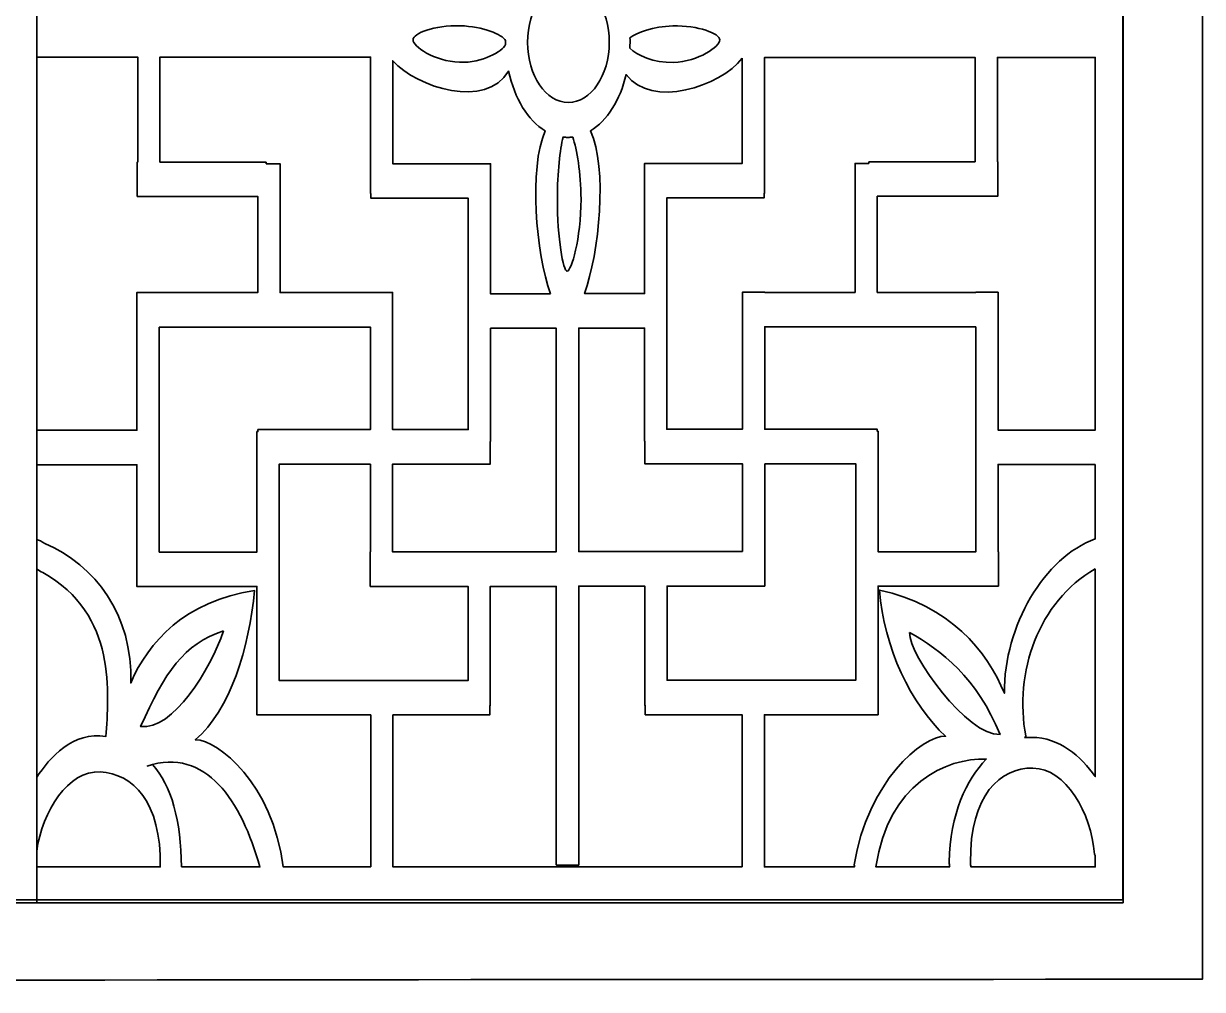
# Model space of a CAD drawing. Header units: centimetres. Extents: x 1.9 to 19.9, y -9.6 to 0.9.
# Drawn here: x 16.715 to 19.894, y -4.155 to -1.55 of the extents above; entities that cross this region are included whole.
import ezdxf

# ---------------------------------------------------------------- set-up
doc = ezdxf.new("R2010")
doc.units = ezdxf.units.CM
doc.header["$MEASUREMENT"] = 0
doc.layers.add('layer 1', color=7, linetype='Continuous')

msp = doc.modelspace()

# ---------------------------------------------------------------- linework, layer by layer
at = {"layer": 'layer 1', "color": 7, "lineweight": 35}
for points, knots in [([(1.85394, -4.15486), (1.85394, -4.15486), (1.85394, 0.91366), (1.85394, 0.91366), (1.85394, 0.91366), (1.85394, 0.91366), (19.89445, 0.91366), (19.89445, 0.91366), (19.89445, 0.91366), (19.89445, 0.91366), (19.89445, -4.1276), (19.89445, -4.1276), (19.89445, -4.1276), (13.88093, -4.1276), (7.86746, -4.15486), (1.85394, -4.15486)], [0, 0, 0, 0, 0.2, 0.2, 0.2, 0.2, 0.4, 0.4, 0.4, 0.4, 0.6, 0.6, 0.6, 0.6, 1, 1, 1, 1]), ([(13.90692, 0.71772), (13.90692, 0.71772), (16.75077, 0.71772), (16.75077, 0.71772), (16.75077, 0.71772), (16.75077, 0.71772), (16.75077, -3.92127), (16.75077, -3.92127), (16.75077, -3.92127), (16.75077, -3.92127), (13.90692, -3.92127), (13.90692, -3.92127), (13.90692, -3.92127), (13.90692, -3.92127), (13.90692, 0.71772), (13.90692, 0.71772)], [0, 0, 0, 0, 0.2, 0.2, 0.2, 0.2, 0.4, 0.4, 0.4, 0.4, 0.6, 0.6, 0.6, 0.6, 1, 1, 1, 1]), ([(16.67365, 0.71772), (16.67365, 0.71772), (19.6804, 0.71772), (19.6804, 0.71772), (19.6804, 0.71772), (19.6804, 0.71772), (19.6804, -3.92127), (19.6804, -3.92127), (19.6804, -3.92127), (19.6804, -3.92127), (16.67365, -3.92127), (16.67365, -3.92127), (16.67365, -3.92127), (16.67365, -3.92127), (16.67365, 0.71772), (16.67365, 0.71772)], [0, 0, 0, 0, 0.2, 0.2, 0.2, 0.2, 0.4, 0.4, 0.4, 0.4, 0.6, 0.6, 0.6, 0.6, 1, 1, 1, 1]), ([(2.06871, 0.6989), (2.06871, 0.6989), (2.06871, -3.91284), (2.06871, -3.91284), (2.06871, -3.91284), (2.06871, -3.91284), (19.67968, -3.91284), (19.67968, -3.91284), (19.67968, -3.91284), (19.67968, -3.91284), (19.67968, 0.6989), (19.67968, 0.6989), (19.67968, 0.6989), (19.67968, 0.6989), (2.06871, 0.6989), (2.06871, 0.6989)], [0, 0, 0, 0, 0.2, 0.2, 0.2, 0.2, 0.4, 0.4, 0.4, 0.4, 0.6, 0.6, 0.6, 0.6, 1, 1, 1, 1]), ([(18.18466, -1.43827), (18.2454, -1.43827), (18.29465, -1.51094), (18.29465, -1.60054), (18.29465, -1.60054), (18.29465, -1.69014), (18.2454, -1.76281), (18.18466, -1.76281), (18.18466, -1.76281), (18.12393, -1.76281), (18.07467, -1.69014), (18.07467, -1.60054), (18.07467, -1.60054), (18.07467, -1.51094), (18.12393, -1.43827), (18.18466, -1.43827)], [0, 0, 0, 0, 0.2, 0.2, 0.2, 0.2, 0.4, 0.4, 0.4, 0.4, 0.6, 0.6, 0.6, 0.6, 1, 1, 1, 1]), ([(18.01531, -1.60679), (18.01524, -1.60387), (18.01521, -1.60095), (18.01521, -1.59801), (18.01521, -1.59801), (18.01521, -1.59727), (18.01522, -1.59654), (18.01522, -1.5958), (18.01522, -1.5958), (18.00553, -1.57916), (17.95475, -1.55779), (17.89257, -1.55584), (17.89257, -1.55584), (17.82317, -1.55368), (17.76582, -1.57653), (17.76555, -1.59351), (17.76555, -1.59351), (17.76529, -1.61048), (17.82166, -1.65213), (17.89105, -1.6543), (17.89105, -1.6543), (17.95378, -1.65625), (18.00571, -1.62529), (18.01531, -1.60679)], [0, 0, 0, 0, 0.1428571, 0.1428571, 0.1428571, 0.1428571, 0.2857143, 0.2857143, 0.2857143, 0.2857143, 0.4285714, 0.4285714, 0.4285714, 0.4285714, 0.5714286, 0.5714286, 0.5714286, 0.5714286, 0.7142857, 0.7142857, 0.7142857, 0.7142857, 1, 1, 1, 1]), ([(18.35063, -1.58836), (18.3507, -1.59157), (18.35075, -1.59478), (18.35075, -1.59801), (18.35075, -1.59801), (18.35075, -1.60423), (18.3506, -1.6104), (18.35032, -1.61651), (18.35032, -1.61651), (18.36875, -1.63453), (18.41419, -1.65655), (18.46739, -1.65489), (18.46739, -1.65489), (18.53679, -1.65272), (18.59315, -1.61108), (18.59289, -1.5941), (18.59289, -1.5941), (18.59263, -1.57713), (18.53527, -1.55427), (18.46588, -1.55644), (18.46588, -1.55644), (18.41338, -1.55808), (18.36901, -1.57357), (18.35063, -1.58836)], [0, 0, 0, 0, 0.1428571, 0.1428571, 0.1428571, 0.1428571, 0.2857143, 0.2857143, 0.2857143, 0.2857143, 0.4285714, 0.4285714, 0.4285714, 0.4285714, 0.5714286, 0.5714286, 0.5714286, 0.5714286, 0.7142857, 0.7142857, 0.7142857, 0.7142857, 1, 1, 1, 1]), ([(16.75077, -2.64697), (16.75077, -2.64697), (17.0208, -2.64697), (17.0208, -2.64697), (17.0208, -2.64697), (17.0208, -2.64697), (17.0208, -2.27517), (17.0208, -2.27517), (17.0208, -2.27517), (17.0208, -2.27517), (17.08094, -2.27517), (17.08094, -2.27517), (17.08094, -2.27517), (17.08094, -2.27517), (17.08094, -2.27564), (17.08094, -2.27564), (17.08094, -2.27564), (17.08094, -2.27564), (17.3467, -2.27564), (17.3467, -2.27564), (17.3467, -2.27564), (17.3467, -2.27564), (17.3467, -2.01623), (17.3467, -2.01623), (17.3467, -2.01623), (17.3467, -2.01623), (17.02175, -2.01623), (17.02175, -2.01623), (17.02175, -2.01623), (17.02175, -2.01623), (17.02175, -1.92345), (17.02175, -1.92345), (17.02175, -1.92345), (17.02175, -1.92345), (17.02303, -1.92345), (17.02303, -1.92345), (17.02303, -1.92345), (17.02303, -1.92345), (17.02303, -1.64041), (17.02303, -1.64041), (17.02303, -1.64041), (17.02303, -1.64041), (16.75077, -1.64041), (16.75077, -1.64041), (16.75077, -1.64041), (16.75077, -1.64041), (16.75077, -2.64697), (16.75077, -2.64697)], [0, 0, 0, 0, 0.0769231, 0.0769231, 0.0769231, 0.0769231, 0.1538462, 0.1538462, 0.1538462, 0.1538462, 0.2307692, 0.2307692, 0.2307692, 0.2307692, 0.3076923, 0.3076923, 0.3076923, 0.3076923, 0.3846154, 0.3846154, 0.3846154, 0.3846154, 0.4615385, 0.4615385, 0.4615385, 0.4615385, 0.5384615, 0.5384615, 0.5384615, 0.5384615, 0.6153846, 0.6153846, 0.6153846, 0.6153846, 0.6923077, 0.6923077, 0.6923077, 0.6923077, 0.7692308, 0.7692308, 0.7692308, 0.7692308, 0.8461538, 0.8461538, 0.8461538, 0.8461538, 1, 1, 1, 1]), ([(17.36991, -1.92345), (17.36991, -1.92345), (17.08316, -1.92345), (17.08316, -1.92345), (17.08316, -1.92345), (17.08316, -1.92345), (17.08316, -1.64041), (17.08316, -1.64041), (17.08316, -1.64041), (17.08316, -1.64041), (17.65089, -1.64041), (17.65089, -1.64041), (17.65089, -1.64041), (17.65089, -1.64041), (17.65089, -2.00841), (17.65089, -2.00841), (17.65089, -2.00841), (17.65089, -2.00841), (17.65218, -2.00841), (17.65218, -2.00841), (17.65218, -2.00841), (17.65218, -2.00841), (17.65218, -2.02087), (17.65218, -2.02087), (17.65218, -2.02087), (17.65218, -2.02087), (17.91441, -2.02087), (17.91441, -2.02087), (17.91441, -2.02087), (17.91441, -2.02087), (17.91441, -2.64504), (17.91441, -2.64504), (17.91441, -2.64504), (17.91441, -2.64504), (17.71057, -2.64504), (17.71057, -2.64504), (17.71057, -2.64504), (17.71057, -2.64504), (17.71057, -2.36842), (17.71057, -2.36842), (17.71057, -2.36842), (17.71057, -2.36842), (17.71057, -2.27564), (17.71057, -2.27564), (17.71057, -2.27564), (17.71057, -2.27564), (17.71057, -2.27517), (17.71057, -2.27517), (17.71057, -2.27517), (17.71057, -2.27517), (17.65044, -2.27517), (17.65044, -2.27517), (17.65044, -2.27517), (17.65044, -2.27517), (17.65044, -2.27564), (17.65044, -2.27564), (17.65044, -2.27564), (17.65044, -2.27564), (17.40684, -2.27564), (17.40684, -2.27564), (17.40684, -2.27564), (17.40684, -2.27564), (17.40684, -1.92809), (17.40684, -1.92809), (17.40684, -1.92809), (17.40684, -1.92809), (17.36991, -1.92809), (17.36991, -1.92809), (17.36991, -1.92809), (17.36991, -1.92809), (17.36991, -1.92345), (17.36991, -1.92345)], [0, 0, 0, 0, 0.0526316, 0.0526316, 0.0526316, 0.0526316, 0.1052632, 0.1052632, 0.1052632, 0.1052632, 0.1578947, 0.1578947, 0.1578947, 0.1578947, 0.2105263, 0.2105263, 0.2105263, 0.2105263, 0.2631579, 0.2631579, 0.2631579, 0.2631579, 0.3157895, 0.3157895, 0.3157895, 0.3157895, 0.3684211, 0.3684211, 0.3684211, 0.3684211, 0.4210526, 0.4210526, 0.4210526, 0.4210526, 0.4736842, 0.4736842, 0.4736842, 0.4736842, 0.5263158, 0.5263158, 0.5263158, 0.5263158, 0.5789474, 0.5789474, 0.5789474, 0.5789474, 0.6315789, 0.6315789, 0.6315789, 0.6315789, 0.6842105, 0.6842105, 0.6842105, 0.6842105, 0.7368421, 0.7368421, 0.7368421, 0.7368421, 0.7894737, 0.7894737, 0.7894737, 0.7894737, 0.8421053, 0.8421053, 0.8421053, 0.8421053, 0.8947368, 0.8947368, 0.8947368, 0.8947368, 1, 1, 1, 1]), ([(18.13644, -2.27909), (18.09708, -2.1708), (18.07732, -1.93985), (18.12217, -1.83932), (18.12217, -1.83932), (18.07554, -1.81132), (18.03902, -1.75206), (18.02343, -1.67824), (18.02343, -1.67824), (17.96347, -1.78087), (17.77688, -1.72409), (17.71102, -1.65026), (17.71102, -1.65026), (17.71102, -1.65026), (17.71102, -1.92809), (17.71102, -1.92809), (17.71102, -1.92809), (17.71102, -1.92809), (17.91441, -1.92809), (17.91441, -1.92809), (17.91441, -1.92809), (17.91441, -1.92809), (17.95132, -1.92809), (17.95132, -1.92809), (17.95132, -1.92809), (17.95132, -1.92809), (17.97455, -1.92809), (17.97455, -1.92809), (17.97455, -1.92809), (17.97455, -1.92809), (17.97455, -2.27909), (17.97455, -2.27909), (17.97455, -2.27909), (17.97455, -2.27909), (18.13644, -2.27909), (18.13644, -2.27909)], [0, 0, 0, 0, 0.1, 0.1, 0.1, 0.1, 0.2, 0.2, 0.2, 0.2, 0.3, 0.3, 0.3, 0.3, 0.4, 0.4, 0.4, 0.4, 0.5, 0.5, 0.5, 0.5, 0.6, 0.6, 0.6, 0.6, 0.7, 0.7, 0.7, 0.7, 0.8, 0.8, 0.8, 0.8, 1, 1, 1, 1]), ([(18.65337, -1.64366), (18.59535, -1.7187), (18.40778, -1.78119), (18.3405, -1.68731), (18.3405, -1.68731), (18.32393, -1.75684), (18.28857, -1.81237), (18.24392, -1.83925), (18.24392, -1.83925), (18.29126, -1.93941), (18.26686, -2.16927), (18.22818, -2.2783), (18.22818, -2.2783), (18.22818, -2.2783), (18.38984, -2.2783), (18.38984, -2.2783), (18.38984, -2.2783), (18.38984, -2.2783), (18.38984, -1.92729), (18.38984, -1.92729), (18.38984, -1.92729), (18.38984, -1.92729), (18.41307, -1.92729), (18.41307, -1.92729), (18.41307, -1.92729), (18.41307, -1.92729), (18.44998, -1.92729), (18.44998, -1.92729), (18.44998, -1.92729), (18.44998, -1.92729), (18.65337, -1.92729), (18.65337, -1.92729), (18.65337, -1.92729), (18.65337, -1.92729), (18.65337, -1.64366), (18.65337, -1.64366)], [0, 0, 0, 0, 0.1, 0.1, 0.1, 0.1, 0.2, 0.2, 0.2, 0.2, 0.3, 0.3, 0.3, 0.3, 0.4, 0.4, 0.4, 0.4, 0.5, 0.5, 0.5, 0.5, 0.6, 0.6, 0.6, 0.6, 0.7, 0.7, 0.7, 0.7, 0.8, 0.8, 0.8, 0.8, 1, 1, 1, 1]), ([(18.99448, -1.92266), (18.99448, -1.92266), (19.28123, -1.92266), (19.28123, -1.92266), (19.28123, -1.92266), (19.28123, -1.92266), (19.28123, -1.64121), (19.28123, -1.64121), (19.28123, -1.64121), (19.28123, -1.64121), (18.7135, -1.64121), (18.7135, -1.64121), (18.7135, -1.64121), (18.7135, -1.64121), (18.7135, -2.00761), (18.7135, -2.00761), (18.7135, -2.00761), (18.7135, -2.00761), (18.71222, -2.00761), (18.71222, -2.00761), (18.71222, -2.00761), (18.71222, -2.00761), (18.71222, -2.02007), (18.71222, -2.02007), (18.71222, -2.02007), (18.71222, -2.02007), (18.44998, -2.02007), (18.44998, -2.02007), (18.44998, -2.02007), (18.44998, -2.02007), (18.44998, -2.64424), (18.44998, -2.64424), (18.44998, -2.64424), (18.44998, -2.64424), (18.65382, -2.64424), (18.65382, -2.64424), (18.65382, -2.64424), (18.65382, -2.64424), (18.65382, -2.36762), (18.65382, -2.36762), (18.65382, -2.36762), (18.65382, -2.36762), (18.65382, -2.27484), (18.65382, -2.27484), (18.65382, -2.27484), (18.65382, -2.27484), (18.65382, -2.27437), (18.65382, -2.27437), (18.65382, -2.27437), (18.65382, -2.27437), (18.71395, -2.27437), (18.71395, -2.27437), (18.71395, -2.27437), (18.71395, -2.27437), (18.71395, -2.27484), (18.71395, -2.27484), (18.71395, -2.27484), (18.71395, -2.27484), (18.95756, -2.27484), (18.95756, -2.27484), (18.95756, -2.27484), (18.95756, -2.27484), (18.95756, -1.92729), (18.95756, -1.92729), (18.95756, -1.92729), (18.95756, -1.92729), (18.99448, -1.92729), (18.99448, -1.92729), (18.99448, -1.92729), (18.99448, -1.92729), (18.99448, -1.92266), (18.99448, -1.92266)], [0, 0, 0, 0, 0.0526316, 0.0526316, 0.0526316, 0.0526316, 0.1052632, 0.1052632, 0.1052632, 0.1052632, 0.1578947, 0.1578947, 0.1578947, 0.1578947, 0.2105263, 0.2105263, 0.2105263, 0.2105263, 0.2631579, 0.2631579, 0.2631579, 0.2631579, 0.3157895, 0.3157895, 0.3157895, 0.3157895, 0.3684211, 0.3684211, 0.3684211, 0.3684211, 0.4210526, 0.4210526, 0.4210526, 0.4210526, 0.4736842, 0.4736842, 0.4736842, 0.4736842, 0.5263158, 0.5263158, 0.5263158, 0.5263158, 0.5789474, 0.5789474, 0.5789474, 0.5789474, 0.6315789, 0.6315789, 0.6315789, 0.6315789, 0.6842105, 0.6842105, 0.6842105, 0.6842105, 0.7368421, 0.7368421, 0.7368421, 0.7368421, 0.7894737, 0.7894737, 0.7894737, 0.7894737, 0.8421053, 0.8421053, 0.8421053, 0.8421053, 0.8947368, 0.8947368, 0.8947368, 0.8947368, 1, 1, 1, 1]), ([(19.34137, -1.92266), (19.34137, -1.92266), (19.34265, -1.92266), (19.34265, -1.92266), (19.34265, -1.92266), (19.34265, -1.92266), (19.34265, -2.01544), (19.34265, -2.01544), (19.34265, -2.01544), (19.34265, -2.01544), (19.01769, -2.01544), (19.01769, -2.01544), (19.01769, -2.01544), (19.01769, -2.01544), (19.01769, -2.27484), (19.01769, -2.27484), (19.01769, -2.27484), (19.01769, -2.27484), (19.28345, -2.27484), (19.28345, -2.27484), (19.28345, -2.27484), (19.28345, -2.27484), (19.28345, -2.27437), (19.28345, -2.27437), (19.28345, -2.27437), (19.28345, -2.27437), (19.34359, -2.27437), (19.34359, -2.27437), (19.34359, -2.27437), (19.34359, -2.27437), (19.34359, -2.64617), (19.34359, -2.64617), (19.34359, -2.64617), (19.34359, -2.64617), (19.60527, -2.64617), (19.60527, -2.64617), (19.60527, -2.64617), (19.60527, -2.64617), (19.60527, -1.64121), (19.60527, -1.64121), (19.60527, -1.64121), (19.60527, -1.64121), (19.34137, -1.64121), (19.34137, -1.64121), (19.34137, -1.64121), (19.34137, -1.64121), (19.34137, -1.92266), (19.34137, -1.92266)], [0, 0, 0, 0, 0.0769231, 0.0769231, 0.0769231, 0.0769231, 0.1538462, 0.1538462, 0.1538462, 0.1538462, 0.2307692, 0.2307692, 0.2307692, 0.2307692, 0.3076923, 0.3076923, 0.3076923, 0.3076923, 0.3846154, 0.3846154, 0.3846154, 0.3846154, 0.4615385, 0.4615385, 0.4615385, 0.4615385, 0.5384615, 0.5384615, 0.5384615, 0.5384615, 0.6153846, 0.6153846, 0.6153846, 0.6153846, 0.6923077, 0.6923077, 0.6923077, 0.6923077, 0.7692308, 0.7692308, 0.7692308, 0.7692308, 0.8461538, 0.8461538, 0.8461538, 0.8461538, 1, 1, 1, 1]), ([(18.1964, -1.85605), (18.19197, -1.85659), (18.1875, -1.85687), (18.18298, -1.85687), (18.18298, -1.85687), (18.17866, -1.85687), (18.17438, -1.85661), (18.17014, -1.85612), (18.17014, -1.85612), (18.1621, -1.88938), (18.1549, -1.95113), (18.15477, -2.02244), (18.15477, -2.02244), (18.15456, -2.12952), (18.17037, -2.21766), (18.18137, -2.21781), (18.18137, -2.21781), (18.19238, -2.21796), (18.21839, -2.13039), (18.2186, -2.0233), (18.2186, -2.0233), (18.21873, -1.95169), (18.20729, -1.88946), (18.1964, -1.85605)], [0, 0, 0, 0, 0.1428571, 0.1428571, 0.1428571, 0.1428571, 0.2857143, 0.2857143, 0.2857143, 0.2857143, 0.4285714, 0.4285714, 0.4285714, 0.4285714, 0.5714286, 0.5714286, 0.5714286, 0.5714286, 0.7142857, 0.7142857, 0.7142857, 0.7142857, 1, 1, 1, 1]), ([(17.08094, -2.36842), (17.08094, -2.36842), (17.65044, -2.36842), (17.65044, -2.36842), (17.65044, -2.36842), (17.65044, -2.36842), (17.65044, -2.64504), (17.65044, -2.64504), (17.65044, -2.64504), (17.65044, -2.64504), (17.34707, -2.64504), (17.34707, -2.64504), (17.34707, -2.64504), (17.34707, -2.64504), (17.34707, -2.65035), (17.34707, -2.65035), (17.34707, -2.65035), (17.34707, -2.65035), (17.34472, -2.65035), (17.34472, -2.65035), (17.34472, -2.65035), (17.34472, -2.65035), (17.34472, -2.97521), (17.34472, -2.97521), (17.34472, -2.97521), (17.34472, -2.97521), (17.08094, -2.97521), (17.08094, -2.97521), (17.08094, -2.97521), (17.08094, -2.97521), (17.08094, -2.36842), (17.08094, -2.36842)], [0, 0, 0, 0, 0.1111111, 0.1111111, 0.1111111, 0.1111111, 0.2222222, 0.2222222, 0.2222222, 0.2222222, 0.3333333, 0.3333333, 0.3333333, 0.3333333, 0.4444444, 0.4444444, 0.4444444, 0.4444444, 0.5555556, 0.5555556, 0.5555556, 0.5555556, 0.6666667, 0.6666667, 0.6666667, 0.6666667, 0.7777778, 0.7777778, 0.7777778, 0.7777778, 1, 1, 1, 1]), ([(18.15171, -2.97499), (18.15171, -2.97499), (18.15171, -2.9742), (18.15171, -2.9742), (18.15171, -2.9742), (18.15171, -2.9742), (18.15175, -2.9742), (18.15175, -2.9742), (18.15175, -2.9742), (18.15175, -2.9742), (18.15175, -2.37187), (18.15175, -2.37187), (18.15175, -2.37187), (18.15175, -2.37187), (17.97455, -2.37187), (17.97455, -2.37187), (17.97455, -2.37187), (17.97455, -2.37187), (17.97455, -2.67692), (17.97455, -2.67692), (17.97455, -2.67692), (17.97455, -2.67692), (17.97382, -2.67692), (17.97382, -2.67692), (17.97382, -2.67692), (17.97382, -2.67692), (17.97382, -2.73782), (17.97382, -2.73782), (17.97382, -2.73782), (17.97382, -2.73782), (17.71057, -2.73782), (17.71057, -2.73782), (17.71057, -2.73782), (17.71057, -2.73782), (17.71057, -2.97499), (17.71057, -2.97499), (17.71057, -2.97499), (17.71057, -2.97499), (18.15171, -2.97499), (18.15171, -2.97499)], [0, 0, 0, 0, 0.0909091, 0.0909091, 0.0909091, 0.0909091, 0.1818182, 0.1818182, 0.1818182, 0.1818182, 0.2727273, 0.2727273, 0.2727273, 0.2727273, 0.3636364, 0.3636364, 0.3636364, 0.3636364, 0.4545455, 0.4545455, 0.4545455, 0.4545455, 0.5454545, 0.5454545, 0.5454545, 0.5454545, 0.6363636, 0.6363636, 0.6363636, 0.6363636, 0.7272727, 0.7272727, 0.7272727, 0.7272727, 0.8181818, 0.8181818, 0.8181818, 0.8181818, 1, 1, 1, 1]), ([(18.65382, -2.9742), (18.65382, -2.9742), (18.65382, -2.73702), (18.65382, -2.73702), (18.65382, -2.73702), (18.65382, -2.73702), (18.39058, -2.73702), (18.39058, -2.73702), (18.39058, -2.73702), (18.39058, -2.73702), (18.39058, -2.67612), (18.39058, -2.67612), (18.39058, -2.67612), (18.39058, -2.67612), (18.38984, -2.67612), (18.38984, -2.67612), (18.38984, -2.67612), (18.38984, -2.67612), (18.38984, -2.37108), (18.38984, -2.37108), (18.38984, -2.37108), (18.38984, -2.37108), (18.21265, -2.37108), (18.21265, -2.37108), (18.21265, -2.37108), (18.21265, -2.37108), (18.21265, -2.9742), (18.21265, -2.9742), (18.21265, -2.9742), (18.21265, -2.9742), (18.65382, -2.9742), (18.65382, -2.9742)], [0, 0, 0, 0, 0.1111111, 0.1111111, 0.1111111, 0.1111111, 0.2222222, 0.2222222, 0.2222222, 0.2222222, 0.3333333, 0.3333333, 0.3333333, 0.3333333, 0.4444444, 0.4444444, 0.4444444, 0.4444444, 0.5555556, 0.5555556, 0.5555556, 0.5555556, 0.6666667, 0.6666667, 0.6666667, 0.6666667, 0.7777778, 0.7777778, 0.7777778, 0.7777778, 1, 1, 1, 1]), ([(19.28345, -2.36762), (19.28345, -2.36762), (18.71395, -2.36762), (18.71395, -2.36762), (18.71395, -2.36762), (18.71395, -2.36762), (18.71395, -2.64424), (18.71395, -2.64424), (18.71395, -2.64424), (18.71395, -2.64424), (19.01732, -2.64424), (19.01732, -2.64424), (19.01732, -2.64424), (19.01732, -2.64424), (19.01732, -2.64955), (19.01732, -2.64955), (19.01732, -2.64955), (19.01732, -2.64955), (19.01967, -2.64955), (19.01967, -2.64955), (19.01967, -2.64955), (19.01967, -2.64955), (19.01967, -2.97441), (19.01967, -2.97441), (19.01967, -2.97441), (19.01967, -2.97441), (19.28345, -2.97441), (19.28345, -2.97441), (19.28345, -2.97441), (19.28345, -2.97441), (19.28345, -2.36762), (19.28345, -2.36762)], [0, 0, 0, 0, 0.1111111, 0.1111111, 0.1111111, 0.1111111, 0.2222222, 0.2222222, 0.2222222, 0.2222222, 0.3333333, 0.3333333, 0.3333333, 0.3333333, 0.4444444, 0.4444444, 0.4444444, 0.4444444, 0.5555556, 0.5555556, 0.5555556, 0.5555556, 0.6666667, 0.6666667, 0.6666667, 0.6666667, 0.7777778, 0.7777778, 0.7777778, 0.7777778, 1, 1, 1, 1]), ([(17.65138, -3.82439), (17.65138, -3.82439), (17.65138, -3.41467), (17.65138, -3.41467), (17.65138, -3.41467), (17.65138, -3.41467), (17.40486, -3.41467), (17.40486, -3.41467), (17.40486, -3.41467), (17.40486, -3.41467), (17.34592, -3.41467), (17.34592, -3.41467), (17.34592, -3.41467), (17.34592, -3.41467), (17.34472, -3.41467), (17.34472, -3.41467), (17.34472, -3.41467), (17.34472, -3.41467), (17.34472, -3.06799), (17.34472, -3.06799), (17.34472, -3.06799), (17.34472, -3.06799), (17.02027, -3.06799), (17.02027, -3.06799), (17.02027, -3.06799), (17.02027, -3.06799), (17.02027, -2.97521), (17.02027, -2.97521), (17.02027, -2.97521), (17.02027, -2.97521), (17.0208, -2.97521), (17.0208, -2.97521), (17.0208, -2.97521), (17.0208, -2.97521), (17.0208, -2.73975), (17.0208, -2.73975), (17.0208, -2.73975), (17.0208, -2.73975), (16.75077, -2.73975), (16.75077, -2.73975), (16.75077, -2.73975), (16.75077, -2.73975), (16.75077, -2.94174), (16.75077, -2.94174), (16.75077, -2.94174), (16.75683, -2.94338), (16.76411, -2.94661), (16.77279, -2.9518), (16.77279, -2.9518), (16.90814, -3.01058), (17.01032, -3.14484), (17.0044, -3.32846), (17.0044, -3.32846), (17.05204, -3.21751), (17.15022, -3.10741), (17.33836, -3.07927), (17.33836, -3.07927), (17.32331, -3.23199), (17.27314, -3.40273), (17.17828, -3.48132), (17.17828, -3.48132), (17.24166, -3.48307), (17.38629, -3.59994), (17.4154, -3.82439), (17.4154, -3.82439), (17.4154, -3.82439), (17.65138, -3.82439), (17.65138, -3.82439)], [0, 0, 0, 0, 0.0555556, 0.0555556, 0.0555556, 0.0555556, 0.1111111, 0.1111111, 0.1111111, 0.1111111, 0.1666667, 0.1666667, 0.1666667, 0.1666667, 0.2222222, 0.2222222, 0.2222222, 0.2222222, 0.2777778, 0.2777778, 0.2777778, 0.2777778, 0.3333333, 0.3333333, 0.3333333, 0.3333333, 0.3888889, 0.3888889, 0.3888889, 0.3888889, 0.4444444, 0.4444444, 0.4444444, 0.4444444, 0.5, 0.5, 0.5, 0.5, 0.5555556, 0.5555556, 0.5555556, 0.5555556, 0.6111111, 0.6111111, 0.6111111, 0.6111111, 0.6666667, 0.6666667, 0.6666667, 0.6666667, 0.7222222, 0.7222222, 0.7222222, 0.7222222, 0.7777778, 0.7777778, 0.7777778, 0.7777778, 0.8333333, 0.8333333, 0.8333333, 0.8333333, 0.8888889, 0.8888889, 0.8888889, 0.8888889, 1, 1, 1, 1]), ([(17.65044, -2.73782), (17.65044, -2.73782), (17.65044, -2.97499), (17.65044, -2.97499), (17.65044, -2.97499), (17.65044, -2.97499), (17.65011, -2.97499), (17.65011, -2.97499), (17.65011, -2.97499), (17.65011, -2.97499), (17.65011, -3.06777), (17.65011, -3.06777), (17.65011, -3.06777), (17.65011, -3.06777), (17.91382, -3.06777), (17.91382, -3.06777), (17.91382, -3.06777), (17.91382, -3.06777), (17.91382, -3.32189), (17.91382, -3.32189), (17.91382, -3.32189), (17.91382, -3.32189), (17.40486, -3.32189), (17.40486, -3.32189), (17.40486, -3.32189), (17.40486, -3.32189), (17.40486, -2.73782), (17.40486, -2.73782), (17.40486, -2.73782), (17.40486, -2.73782), (17.65044, -2.73782), (17.65044, -2.73782)], [0, 0, 0, 0, 0.1111111, 0.1111111, 0.1111111, 0.1111111, 0.2222222, 0.2222222, 0.2222222, 0.2222222, 0.3333333, 0.3333333, 0.3333333, 0.3333333, 0.4444444, 0.4444444, 0.4444444, 0.4444444, 0.5555556, 0.5555556, 0.5555556, 0.5555556, 0.6666667, 0.6666667, 0.6666667, 0.6666667, 0.7777778, 0.7777778, 0.7777778, 0.7777778, 1, 1, 1, 1]), ([(18.71395, -2.73702), (18.71395, -2.73702), (18.71395, -2.9742), (18.71395, -2.9742), (18.71395, -2.9742), (18.71395, -2.9742), (18.71428, -2.9742), (18.71428, -2.9742), (18.71428, -2.9742), (18.71428, -2.9742), (18.71428, -3.06698), (18.71428, -3.06698), (18.71428, -3.06698), (18.71428, -3.06698), (18.45058, -3.06698), (18.45058, -3.06698), (18.45058, -3.06698), (18.45058, -3.06698), (18.45058, -3.32109), (18.45058, -3.32109), (18.45058, -3.32109), (18.45058, -3.32109), (18.95954, -3.32109), (18.95954, -3.32109), (18.95954, -3.32109), (18.95954, -3.32109), (18.95954, -2.73702), (18.95954, -2.73702), (18.95954, -2.73702), (18.95954, -2.73702), (18.71395, -2.73702), (18.71395, -2.73702)], [0, 0, 0, 0, 0.1111111, 0.1111111, 0.1111111, 0.1111111, 0.2222222, 0.2222222, 0.2222222, 0.2222222, 0.3333333, 0.3333333, 0.3333333, 0.3333333, 0.4444444, 0.4444444, 0.4444444, 0.4444444, 0.5555556, 0.5555556, 0.5555556, 0.5555556, 0.6666667, 0.6666667, 0.6666667, 0.6666667, 0.7777778, 0.7777778, 0.7777778, 0.7777778, 1, 1, 1, 1]), ([(19.60527, -2.73895), (19.60527, -2.73895), (19.34359, -2.73895), (19.34359, -2.73895), (19.34359, -2.73895), (19.34359, -2.73895), (19.34359, -2.97441), (19.34359, -2.97441), (19.34359, -2.97441), (19.34359, -2.97441), (19.34413, -2.97441), (19.34413, -2.97441), (19.34413, -2.97441), (19.34413, -2.97441), (19.34413, -3.06719), (19.34413, -3.06719), (19.34413, -3.06719), (19.34413, -3.06719), (19.01967, -3.06719), (19.01967, -3.06719), (19.01967, -3.06719), (19.01967, -3.06719), (19.01967, -3.41387), (19.01967, -3.41387), (19.01967, -3.41387), (19.01967, -3.41387), (19.01847, -3.41387), (19.01847, -3.41387), (19.01847, -3.41387), (19.01847, -3.41387), (18.95954, -3.41387), (18.95954, -3.41387), (18.95954, -3.41387), (18.95954, -3.41387), (18.71302, -3.41387), (18.71302, -3.41387), (18.71302, -3.41387), (18.71302, -3.41387), (18.71302, -3.82439), (18.71302, -3.82439), (18.71302, -3.82439), (18.71302, -3.82439), (18.95605, -3.82439), (18.95605, -3.82439), (18.95605, -3.82439), (18.9558, -3.82257), (18.9556, -3.8207), (18.95546, -3.81877), (18.95546, -3.81877), (18.99081, -3.59645), (19.13842, -3.4696), (19.20179, -3.47206), (19.20179, -3.47206), (19.10921, -3.38725), (19.03438, -3.23147), (19.0236, -3.07788), (19.0236, -3.07788), (19.21078, -3.11849), (19.31576, -3.24223), (19.36025, -3.35624), (19.36025, -3.35624), (19.35946, -3.1724), (19.46841, -2.98951), (19.60527, -2.93977), (19.60527, -2.93977), (19.60527, -2.93977), (19.60527, -2.73895), (19.60527, -2.73895)], [0, 0, 0, 0, 0.0555556, 0.0555556, 0.0555556, 0.0555556, 0.1111111, 0.1111111, 0.1111111, 0.1111111, 0.1666667, 0.1666667, 0.1666667, 0.1666667, 0.2222222, 0.2222222, 0.2222222, 0.2222222, 0.2777778, 0.2777778, 0.2777778, 0.2777778, 0.3333333, 0.3333333, 0.3333333, 0.3333333, 0.3888889, 0.3888889, 0.3888889, 0.3888889, 0.4444444, 0.4444444, 0.4444444, 0.4444444, 0.5, 0.5, 0.5, 0.5, 0.5555556, 0.5555556, 0.5555556, 0.5555556, 0.6111111, 0.6111111, 0.6111111, 0.6111111, 0.6666667, 0.6666667, 0.6666667, 0.6666667, 0.7222222, 0.7222222, 0.7222222, 0.7222222, 0.7777778, 0.7777778, 0.7777778, 0.7777778, 0.8333333, 0.8333333, 0.8333333, 0.8333333, 0.8888889, 0.8888889, 0.8888889, 0.8888889, 1, 1, 1, 1]), ([(16.75077, -3.01928), (16.75584, -3.02461), (16.7613, -3.02853), (16.76676, -3.03013), (16.76676, -3.03013), (16.96937, -3.14378), (16.94398, -3.36092), (16.93739, -3.47238), (16.93739, -3.47238), (16.84858, -3.45763), (16.785, -3.53076), (16.75077, -3.58267), (16.75077, -3.58267), (16.75077, -3.58267), (16.75077, -3.01928), (16.75077, -3.01928)], [0, 0, 0, 0, 0.2, 0.2, 0.2, 0.2, 0.4, 0.4, 0.4, 0.4, 0.6, 0.6, 0.6, 0.6, 1, 1, 1, 1]), ([(19.60527, -3.02064), (19.45048, -3.10976), (19.38689, -3.30117), (19.41788, -3.47128), (19.41788, -3.47128), (19.41759, -3.47252), (19.41685, -3.47422), (19.41576, -3.47617), (19.41576, -3.47617), (19.42198, -3.47529), (19.42809, -3.47488), (19.43407, -3.47497), (19.43407, -3.47497), (19.50933, -3.47599), (19.56721, -3.52527), (19.60527, -3.58102), (19.60527, -3.58102), (19.60527, -3.58102), (19.60527, -3.02064), (19.60527, -3.02064)], [0, 0, 0, 0, 0.1666667, 0.1666667, 0.1666667, 0.1666667, 0.3333333, 0.3333333, 0.3333333, 0.3333333, 0.5, 0.5, 0.5, 0.5, 0.6666667, 0.6666667, 0.6666667, 0.6666667, 1, 1, 1, 1]), ([(18.65288, -3.82439), (18.65288, -3.82439), (18.65288, -3.41387), (18.65288, -3.41387), (18.65288, -3.41387), (18.65288, -3.41387), (18.39173, -3.41387), (18.39173, -3.41387), (18.39173, -3.41387), (18.39173, -3.41387), (18.39173, -3.38888), (18.39173, -3.38888), (18.39173, -3.38888), (18.39173, -3.38888), (18.39044, -3.38888), (18.39044, -3.38888), (18.39044, -3.38888), (18.39044, -3.38888), (18.39044, -3.06698), (18.39044, -3.06698), (18.39044, -3.06698), (18.39044, -3.06698), (18.21268, -3.06698), (18.21268, -3.06698), (18.21268, -3.06698), (18.21268, -3.06698), (18.21268, -3.06777), (18.21268, -3.06777), (18.21268, -3.06777), (18.21268, -3.06777), (18.21265, -3.06777), (18.21265, -3.06777), (18.21265, -3.06777), (18.21265, -3.06777), (18.21265, -3.81934), (18.21265, -3.81934), (18.21265, -3.81934), (18.21265, -3.81934), (18.15251, -3.81934), (18.15251, -3.81934), (18.15251, -3.81934), (18.15251, -3.81934), (18.15251, -3.81854), (18.15251, -3.81854), (18.15251, -3.81854), (18.15251, -3.81854), (18.15175, -3.81854), (18.15175, -3.81854), (18.15175, -3.81854), (18.15175, -3.81854), (18.15175, -3.06777), (18.15175, -3.06777), (18.15175, -3.06777), (18.15175, -3.06777), (17.97395, -3.06777), (17.97395, -3.06777), (17.97395, -3.06777), (17.97395, -3.06777), (17.97395, -3.38968), (17.97395, -3.38968), (17.97395, -3.38968), (17.97395, -3.38968), (17.97267, -3.38968), (17.97267, -3.38968), (17.97267, -3.38968), (17.97267, -3.38968), (17.97267, -3.41467), (17.97267, -3.41467), (17.97267, -3.41467), (17.97267, -3.41467), (17.71151, -3.41467), (17.71151, -3.41467), (17.71151, -3.41467), (17.71151, -3.41467), (17.71151, -3.82439), (17.71151, -3.82439), (17.71151, -3.82439), (17.71151, -3.82439), (18.65288, -3.82439), (18.65288, -3.82439)], [0, 0, 0, 0, 0.047619, 0.047619, 0.047619, 0.047619, 0.0952381, 0.0952381, 0.0952381, 0.0952381, 0.1428571, 0.1428571, 0.1428571, 0.1428571, 0.1904762, 0.1904762, 0.1904762, 0.1904762, 0.2380952, 0.2380952, 0.2380952, 0.2380952, 0.2857143, 0.2857143, 0.2857143, 0.2857143, 0.3333333, 0.3333333, 0.3333333, 0.3333333, 0.3809524, 0.3809524, 0.3809524, 0.3809524, 0.4285714, 0.4285714, 0.4285714, 0.4285714, 0.4761905, 0.4761905, 0.4761905, 0.4761905, 0.5238095, 0.5238095, 0.5238095, 0.5238095, 0.5714286, 0.5714286, 0.5714286, 0.5714286, 0.6190476, 0.6190476, 0.6190476, 0.6190476, 0.6666667, 0.6666667, 0.6666667, 0.6666667, 0.7142857, 0.7142857, 0.7142857, 0.7142857, 0.7619048, 0.7619048, 0.7619048, 0.7619048, 0.8095238, 0.8095238, 0.8095238, 0.8095238, 0.8571429, 0.8571429, 0.8571429, 0.8571429, 0.9047619, 0.9047619, 0.9047619, 0.9047619, 1, 1, 1, 1]), ([(17.2546, -3.18804), (17.14787, -3.22321), (17.09566, -3.29978), (17.03101, -3.44596), (17.03101, -3.44596), (17.11852, -3.45674), (17.21873, -3.29225), (17.2546, -3.18804)], [0, 0, 0, 0, 0.3333333, 0.3333333, 0.3333333, 0.3333333, 1, 1, 1, 1]), ([(19.10425, -3.19212), (19.18861, -3.23826), (19.28812, -3.31677), (19.34863, -3.46711), (19.34863, -3.46711), (19.2609, -3.47207), (19.10389, -3.25499), (19.10425, -3.19212)], [0, 0, 0, 0, 0.3333333, 0.3333333, 0.3333333, 0.3333333, 1, 1, 1, 1]), ([(17.14085, -3.82439), (17.14016, -3.70023), (17.11389, -3.60468), (17.06309, -3.54816), (17.06309, -3.54816), (17.06309, -3.54816), (17.04868, -3.5524), (17.04868, -3.5524), (17.04868, -3.5524), (17.04868, -3.5524), (17.04866, -3.55242), (17.04866, -3.55242), (17.04866, -3.55242), (17.20671, -3.50018), (17.30313, -3.64699), (17.35249, -3.82439), (17.35249, -3.82439), (17.35249, -3.82439), (17.14085, -3.82439), (17.14085, -3.82439)], [0, 0, 0, 0, 0.1666667, 0.1666667, 0.1666667, 0.1666667, 0.3333333, 0.3333333, 0.3333333, 0.3333333, 0.5, 0.5, 0.5, 0.5, 0.6666667, 0.6666667, 0.6666667, 0.6666667, 1, 1, 1, 1]), ([(19.21284, -3.82439), (19.21236, -3.82027), (19.21194, -3.816), (19.21158, -3.81156), (19.21158, -3.81156), (19.21421, -3.68153), (19.25759, -3.58861), (19.31162, -3.53379), (19.31162, -3.53379), (19.31162, -3.53379), (19.31157, -3.53377), (19.31157, -3.53377), (19.31157, -3.53377), (19.31157, -3.53377), (19.31159, -3.5338), (19.31159, -3.5338), (19.31159, -3.5338), (19.20452, -3.52935), (19.0461, -3.60028), (19.01404, -3.82439), (19.01404, -3.82439), (19.01404, -3.82439), (19.21284, -3.82439), (19.21284, -3.82439)], [0, 0, 0, 0, 0.1428571, 0.1428571, 0.1428571, 0.1428571, 0.2857143, 0.2857143, 0.2857143, 0.2857143, 0.4285714, 0.4285714, 0.4285714, 0.4285714, 0.5714286, 0.5714286, 0.5714286, 0.5714286, 0.7142857, 0.7142857, 0.7142857, 0.7142857, 1, 1, 1, 1]), ([(19.60527, -3.79357), (19.6045, -3.79256), (19.60385, -3.79133), (19.60344, -3.78971), (19.60344, -3.78971), (19.59436, -3.67896), (19.52582, -3.55911), (19.43751, -3.5579), (19.43751, -3.5579), (19.34919, -3.5567), (19.26777, -3.62935), (19.26878, -3.81235), (19.26878, -3.81235), (19.26911, -3.81651), (19.2695, -3.82052), (19.26994, -3.82439), (19.26994, -3.82439), (19.26994, -3.82439), (19.60527, -3.82439), (19.60527, -3.82439), (19.60527, -3.82439), (19.60527, -3.82439), (19.60527, -3.79357), (19.60527, -3.79357)], [0, 0, 0, 0, 0.1428571, 0.1428571, 0.1428571, 0.1428571, 0.2857143, 0.2857143, 0.2857143, 0.2857143, 0.4285714, 0.4285714, 0.4285714, 0.4285714, 0.5714286, 0.5714286, 0.5714286, 0.5714286, 0.7142857, 0.7142857, 0.7142857, 0.7142857, 1, 1, 1, 1]), ([(16.75077, -3.78196), (16.76506, -3.67401), (16.83573, -3.56358), (16.92219, -3.56814), (16.92219, -3.56814), (17.00897, -3.57272), (17.0871, -3.64819), (17.0839, -3.82439), (17.0839, -3.82439), (17.0839, -3.82439), (16.75077, -3.82439), (16.75077, -3.82439), (16.75077, -3.82439), (16.75077, -3.82439), (16.75077, -3.78196), (16.75077, -3.78196)], [0, 0, 0, 0, 0.2, 0.2, 0.2, 0.2, 0.4, 0.4, 0.4, 0.4, 0.6, 0.6, 0.6, 0.6, 1, 1, 1, 1])]:
    msp.add_open_spline(points, degree=3, knots=knots, dxfattribs=at)

doc.saveas('drawing.dxf')
